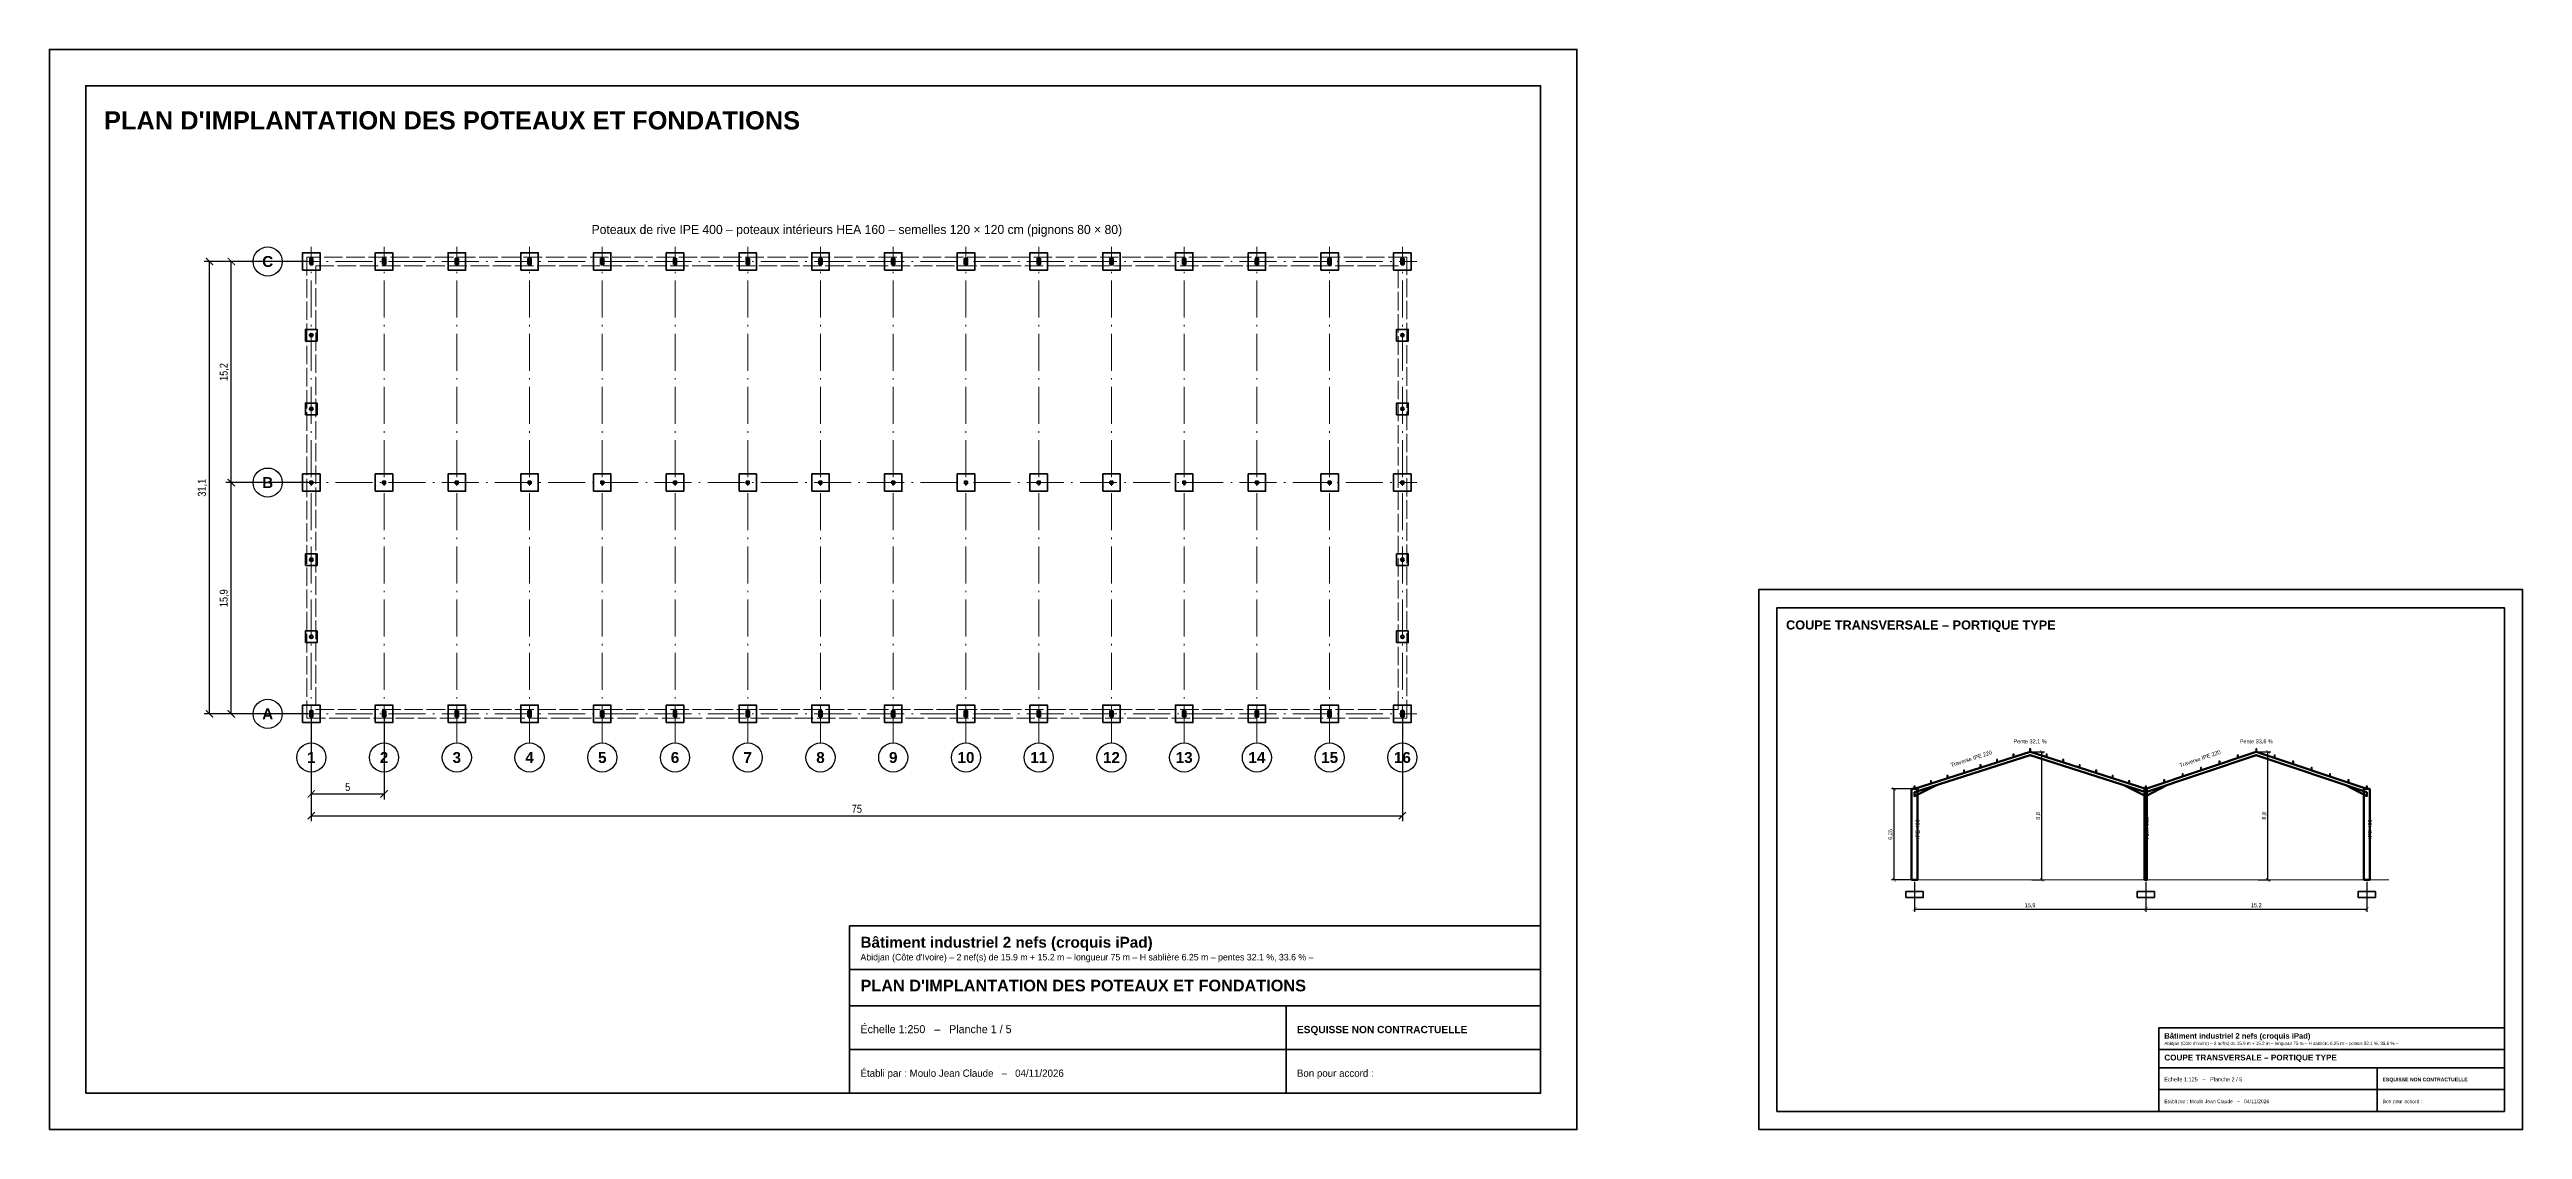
# Model space of a CAD drawing. Header units: metres. Extents: x 0 to 458, y 0 to 74.
# Drawn here: x 0 to 170, y 0 to 74.2 of the extents above; entities that cross this region are included whole.
import ezdxf
from ezdxf.enums import TextEntityAlignment as Align

# ---------------------------------------------------------------- set-up
doc = ezdxf.new("R2010")
doc.units = ezdxf.units.M
doc.linetypes.add('DASHDOT', pattern=[3.556, 2.54, -0.508, 0, -0.508])
doc.linetypes.add('DASHED', pattern=[1.524, 1.27, -0.254])
for name, color, linetype, lineweight in [('AXES', 8, 'DASHDOT', 18), ('BETON', 8, 'Continuous', 35), ('BETON_CACHE', 8, 'DASHED', 18), ('CARTOUCHE', 7, 'Continuous', 35), ('CHARPENTE', 5, 'Continuous', 50), ('CHARPENTE_SECOND', 4, 'Continuous', 25), ('COTES', 7, 'Continuous', 18), ('REPERES', 7, 'Continuous', 25), ('TEXTE', 7, 'Continuous', 18)]:
    doc.layers.add(name, color=color, linetype=linetype, lineweight=lineweight)
doc.styles.add('GRAS', font='arialbd.ttf')
doc.styles.add('OpenSansCondensed-Light', font='OpenSansCondensed-Light.ttf')
doc.dimstyles.new('COTES_125', dxfattribs={"dimtxt": 0.275, "dimasz": 0.25, "dimexe": 0.1875, "dimexo": 0.125, "dimgap": 0.1, "dimtad": 1, "dimzin": 12, "dimtxsty": 'OpenSansCondensed-Light', "dimblk": 'ARCHTICK', "dimcen": 2.5, "dimazin": 3, "dimtfac": 0.5, "dimtmove": 2, "dimatfit": 3})
doc.dimstyles.new('COTES_250', dxfattribs={"dimtxt": 0.55, "dimasz": 0.5, "dimexe": 0.375, "dimexo": 0.25, "dimgap": 0.2, "dimtad": 1, "dimzin": 12, "dimtxsty": 'OpenSansCondensed-Light', "dimblk": 'ARCHTICK', "dimcen": 2.5, "dimazin": 3, "dimtfac": 0.5, "dimtmove": 2, "dimatfit": 3})

# ---------------------------------------------------------------- blocks, each defined once
blk = doc.blocks.new('_ARCHTICK')
at = {"color": 0, "linetype": 'BYBLOCK', "const_width": 0.15}
blk.add_lwpolyline([(-0.5, -0.5), (0.5, 0.5)], dxfattribs=at)

msp = doc.modelspace()

# ---------------------------------------------------------------- linework, layer by layer
at = {"layer": 'AXES'}
for p, q in [((16, 59.675), (94, 59.675)), ((18, 26.575), (18, 60.675)), ((23, 26.575), (23, 60.675)), ((28, 26.575), (28, 60.675)), ((33, 26.575), (33, 60.675)), ((38, 26.575), (38, 60.675)), ((43, 26.575), (43, 60.675)), ((48, 26.575), (48, 60.675)), ((53, 26.575), (53, 60.675)), ((58, 26.575), (58, 60.675)), ((63, 26.575), (63, 60.675)), ((68, 26.575), (68, 60.675)), ((73, 26.575), (73, 60.675)), ((78, 26.575), (78, 60.675)), ((83, 26.575), (83, 60.675)), ((88, 26.575), (88, 60.675)), ((93, 26.575), (93, 60.675)), ((16, 44.475), (94, 44.475)), ((16, 28.575), (94, 28.575))]:
    msp.add_line(p, q, dxfattribs=at)
at = {"layer": 'BETON'}
for points in [[(17.4, 59.075), (18.6, 59.075), (18.6, 60.275), (17.4, 60.275)], [(22.4, 59.075), (23.6, 59.075), (23.6, 60.275), (22.4, 60.275)], [(27.4, 59.075), (28.6, 59.075), (28.6, 60.275), (27.4, 60.275)], [(32.4, 59.075), (33.6, 59.075), (33.6, 60.275), (32.4, 60.275)], [(37.4, 59.075), (38.6, 59.075), (38.6, 60.275), (37.4, 60.275)], [(42.4, 59.075), (43.6, 59.075), (43.6, 60.275), (42.4, 60.275)], [(47.4, 59.075), (48.6, 59.075), (48.6, 60.275), (47.4, 60.275)], [(52.4, 59.075), (53.6, 59.075), (53.6, 60.275), (52.4, 60.275)], [(57.4, 59.075), (58.6, 59.075), (58.6, 60.275), (57.4, 60.275)], [(62.4, 59.075), (63.6, 59.075), (63.6, 60.275), (62.4, 60.275)], [(67.4, 59.075), (68.6, 59.075), (68.6, 60.275), (67.4, 60.275)], [(72.4, 59.075), (73.6, 59.075), (73.6, 60.275), (72.4, 60.275)], [(77.4, 59.075), (78.6, 59.075), (78.6, 60.275), (77.4, 60.275)], [(82.4, 59.075), (83.6, 59.075), (83.6, 60.275), (82.4, 60.275)], [(87.4, 59.075), (88.6, 59.075), (88.6, 60.275), (87.4, 60.275)], [(92.4, 59.075), (93.6, 59.075), (93.6, 60.275), (92.4, 60.275)], [(17.6, 54.208), (18.4, 54.208), (18.4, 55.008), (17.6, 55.008)], [(92.6, 54.208), (93.4, 54.208), (93.4, 55.008), (92.6, 55.008)], [(17.6, 49.142), (18.4, 49.142), (18.4, 49.942), (17.6, 49.942)], [(92.6, 49.142), (93.4, 49.142), (93.4, 49.942), (92.6, 49.942)], [(17.4, 43.875), (18.6, 43.875), (18.6, 45.075), (17.4, 45.075)], [(22.4, 43.875), (23.6, 43.875), (23.6, 45.075), (22.4, 45.075)], [(27.4, 43.875), (28.6, 43.875), (28.6, 45.075), (27.4, 45.075)], [(32.4, 43.875), (33.6, 43.875), (33.6, 45.075), (32.4, 45.075)], [(37.4, 43.875), (38.6, 43.875), (38.6, 45.075), (37.4, 45.075)], [(42.4, 43.875), (43.6, 43.875), (43.6, 45.075), (42.4, 45.075)], [(47.4, 43.875), (48.6, 43.875), (48.6, 45.075), (47.4, 45.075)], [(52.4, 43.875), (53.6, 43.875), (53.6, 45.075), (52.4, 45.075)], [(57.4, 43.875), (58.6, 43.875), (58.6, 45.075), (57.4, 45.075)], [(62.4, 43.875), (63.6, 43.875), (63.6, 45.075), (62.4, 45.075)], [(67.4, 43.875), (68.6, 43.875), (68.6, 45.075), (67.4, 45.075)], [(72.4, 43.875), (73.6, 43.875), (73.6, 45.075), (72.4, 45.075)], [(77.4, 43.875), (78.6, 43.875), (78.6, 45.075), (77.4, 45.075)], [(82.4, 43.875), (83.6, 43.875), (83.6, 45.075), (82.4, 45.075)], [(87.4, 43.875), (88.6, 43.875), (88.6, 45.075), (87.4, 45.075)], [(92.4, 43.875), (93.6, 43.875), (93.6, 45.075), (92.4, 45.075)], [(17.6, 38.775), (18.4, 38.775), (18.4, 39.575), (17.6, 39.575)], [(92.6, 38.775), (93.4, 38.775), (93.4, 39.575), (92.6, 39.575)], [(17.6, 33.475), (18.4, 33.475), (18.4, 34.275), (17.6, 34.275)], [(92.6, 33.475), (93.4, 33.475), (93.4, 34.275), (92.6, 34.275)], [(17.4, 27.975), (18.6, 27.975), (18.6, 29.175), (17.4, 29.175)], [(22.4, 27.975), (23.6, 27.975), (23.6, 29.175), (22.4, 29.175)], [(27.4, 27.975), (28.6, 27.975), (28.6, 29.175), (27.4, 29.175)], [(32.4, 27.975), (33.6, 27.975), (33.6, 29.175), (32.4, 29.175)], [(37.4, 27.975), (38.6, 27.975), (38.6, 29.175), (37.4, 29.175)], [(42.4, 27.975), (43.6, 27.975), (43.6, 29.175), (42.4, 29.175)], [(47.4, 27.975), (48.6, 27.975), (48.6, 29.175), (47.4, 29.175)], [(52.4, 27.975), (53.6, 27.975), (53.6, 29.175), (52.4, 29.175)], [(57.4, 27.975), (58.6, 27.975), (58.6, 29.175), (57.4, 29.175)], [(62.4, 27.975), (63.6, 27.975), (63.6, 29.175), (62.4, 29.175)], [(67.4, 27.975), (68.6, 27.975), (68.6, 29.175), (67.4, 29.175)], [(72.4, 27.975), (73.6, 27.975), (73.6, 29.175), (72.4, 29.175)], [(77.4, 27.975), (78.6, 27.975), (78.6, 29.175), (77.4, 29.175)], [(82.4, 27.975), (83.6, 27.975), (83.6, 29.175), (82.4, 29.175)], [(87.4, 27.975), (88.6, 27.975), (88.6, 29.175), (87.4, 29.175)], [(92.4, 27.975), (93.6, 27.975), (93.6, 29.175), (92.4, 29.175)], [(127.6, 15.961), (128.8, 15.961), (128.8, 16.361), (127.6, 16.361)], [(143.5, 15.961), (144.7, 15.961), (144.7, 16.361), (143.5, 16.361)], [(158.7, 15.961), (159.9, 15.961), (159.9, 16.361), (158.7, 16.361)]]:
    msp.add_lwpolyline(points, close=True, dxfattribs=at)
at = {"layer": 'BETON_CACHE'}
for points in [[(17.7, 28.275), (93.3, 28.275), (93.3, 59.975), (17.7, 59.975)], [(18.3, 28.875), (92.7, 28.875), (92.7, 59.375), (18.3, 59.375)]]:
    msp.add_lwpolyline(points, close=True, dxfattribs=at)
at = {"layer": 'CARTOUCHE'}
for p, q in [((55, 11), (102.5, 11)), ((55, 8.5), (102.5, 8.5)), ((85, 2.5), (85, 8.5)), ((55, 5.5), (102.5, 5.5)), ((145, 5.5), (168.75, 5.5)), ((145, 4.25), (168.75, 4.25)), ((160, 1.25), (160, 4.25)), ((145, 2.75), (168.75, 2.75))]:
    msp.add_line(p, q, dxfattribs=at)
for points in [[(0, 0), (105, 0), (105, 74.25), (0, 74.25)], [(2.5, 2.5), (102.5, 2.5), (102.5, 71.75), (2.5, 71.75)], [(117.5, 0), (170, 0), (170, 37.125), (117.5, 37.125)], [(118.75, 1.25), (168.75, 1.25), (168.75, 35.875), (118.75, 35.875)], [(55, 2.5), (102.5, 2.5), (102.5, 14), (55, 14)], [(145, 1.25), (168.75, 1.25), (168.75, 7), (145, 7)]]:
    msp.add_lwpolyline(points, close=True, dxfattribs=at)
at = {"layer": 'CHARPENTE'}
for points in [[(17.91, 59.475), (18.09, 59.475), (18.09, 59.875), (17.91, 59.875)], [(22.91, 59.475), (23.09, 59.475), (23.09, 59.875), (22.91, 59.875)], [(27.91, 59.475), (28.09, 59.475), (28.09, 59.875), (27.91, 59.875)], [(32.91, 59.475), (33.09, 59.475), (33.09, 59.875), (32.91, 59.875)], [(37.91, 59.475), (38.09, 59.475), (38.09, 59.875), (37.91, 59.875)], [(42.91, 59.475), (43.09, 59.475), (43.09, 59.875), (42.91, 59.875)], [(47.91, 59.475), (48.09, 59.475), (48.09, 59.875), (47.91, 59.875)], [(52.91, 59.475), (53.09, 59.475), (53.09, 59.875), (52.91, 59.875)], [(57.91, 59.475), (58.09, 59.475), (58.09, 59.875), (57.91, 59.875)], [(62.91, 59.475), (63.09, 59.475), (63.09, 59.875), (62.91, 59.875)], [(67.91, 59.475), (68.09, 59.475), (68.09, 59.875), (67.91, 59.875)], [(72.91, 59.475), (73.09, 59.475), (73.09, 59.875), (72.91, 59.875)], [(77.91, 59.475), (78.09, 59.475), (78.09, 59.875), (77.91, 59.875)], [(82.91, 59.475), (83.09, 59.475), (83.09, 59.875), (82.91, 59.875)], [(87.91, 59.475), (88.09, 59.475), (88.09, 59.875), (87.91, 59.875)], [(92.91, 59.475), (93.09, 59.475), (93.09, 59.875), (92.91, 59.875)], [(17.92, 44.399), (18.08, 44.399), (18.08, 44.551), (17.92, 44.551)], [(22.92, 44.399), (23.08, 44.399), (23.08, 44.551), (22.92, 44.551)], [(27.92, 44.399), (28.08, 44.399), (28.08, 44.551), (27.92, 44.551)], [(32.92, 44.399), (33.08, 44.399), (33.08, 44.551), (32.92, 44.551)], [(37.92, 44.399), (38.08, 44.399), (38.08, 44.551), (37.92, 44.551)], [(42.92, 44.399), (43.08, 44.399), (43.08, 44.551), (42.92, 44.551)], [(47.92, 44.399), (48.08, 44.399), (48.08, 44.551), (47.92, 44.551)], [(52.92, 44.399), (53.08, 44.399), (53.08, 44.551), (52.92, 44.551)], [(57.92, 44.399), (58.08, 44.399), (58.08, 44.551), (57.92, 44.551)], [(62.92, 44.399), (63.08, 44.399), (63.08, 44.551), (62.92, 44.551)], [(67.92, 44.399), (68.08, 44.399), (68.08, 44.551), (67.92, 44.551)], [(72.92, 44.399), (73.08, 44.399), (73.08, 44.551), (72.92, 44.551)], [(77.92, 44.399), (78.08, 44.399), (78.08, 44.551), (77.92, 44.551)], [(82.92, 44.399), (83.08, 44.399), (83.08, 44.551), (82.92, 44.551)], [(87.92, 44.399), (88.08, 44.399), (88.08, 44.551), (87.92, 44.551)], [(92.92, 44.399), (93.08, 44.399), (93.08, 44.551), (92.92, 44.551)], [(17.91, 28.375), (18.09, 28.375), (18.09, 28.775), (17.91, 28.775)], [(22.91, 28.375), (23.09, 28.375), (23.09, 28.775), (22.91, 28.775)], [(27.91, 28.375), (28.09, 28.375), (28.09, 28.775), (27.91, 28.775)], [(32.91, 28.375), (33.09, 28.375), (33.09, 28.775), (32.91, 28.775)], [(37.91, 28.375), (38.09, 28.375), (38.09, 28.775), (37.91, 28.775)], [(42.91, 28.375), (43.09, 28.375), (43.09, 28.775), (42.91, 28.775)], [(47.91, 28.375), (48.09, 28.375), (48.09, 28.775), (47.91, 28.775)], [(52.91, 28.375), (53.09, 28.375), (53.09, 28.775), (52.91, 28.775)], [(57.91, 28.375), (58.09, 28.375), (58.09, 28.775), (57.91, 28.775)], [(62.91, 28.375), (63.09, 28.375), (63.09, 28.775), (62.91, 28.775)], [(67.91, 28.375), (68.09, 28.375), (68.09, 28.775), (67.91, 28.775)], [(72.91, 28.375), (73.09, 28.375), (73.09, 28.775), (72.91, 28.775)], [(77.91, 28.375), (78.09, 28.375), (78.09, 28.775), (77.91, 28.775)], [(82.91, 28.375), (83.09, 28.375), (83.09, 28.775), (82.91, 28.775)], [(87.91, 28.375), (88.09, 28.375), (88.09, 28.775), (87.91, 28.775)], [(92.91, 28.375), (93.09, 28.375), (93.09, 28.775), (92.91, 28.775)], [(128, 17.161), (128.4, 17.161), (128.4, 23.411), (128, 23.411)], [(144.024, 17.161), (144.176, 17.161), (144.176, 23.411), (144.024, 23.411)], [(159.1, 17.161), (159.5, 17.161), (159.5, 23.411), (159.1, 23.411)]]:
    msp.add_lwpolyline(points, close=True, dxfattribs=at)
for points in [[(128.2, 23.411), (136.15, 25.963), (144.1, 23.411)], [(128.2, 23.191), (136.15, 25.743), (144.1, 23.191)], [(144.1, 23.411), (151.7, 25.964), (159.3, 23.411)], [(144.1, 23.191), (151.7, 25.744), (159.3, 23.191)], [(128.2, 23.191), (128.2, 22.927), (129.71, 23.676)], [(144.1, 23.191), (144.1, 22.927), (142.589, 23.676)], [(144.1, 23.191), (144.1, 22.927), (145.544, 23.676)], [(159.3, 23.191), (159.3, 22.927), (157.856, 23.676)]]:
    msp.add_lwpolyline(points, dxfattribs=at)
for centre in [(18, 54.608), (93, 54.608), (18, 49.542), (93, 49.542), (18, 39.175), (93, 39.175), (18, 33.875), (93, 33.875)]:
    msp.add_circle(centre, 0.1, dxfattribs=at)
at = {"layer": 'CHARPENTE_SECOND'}
for points in [[(134.974, 25.598), (135.054, 25.598), (135.054, 25.798), (134.974, 25.798)], [(136.11, 25.963), (136.19, 25.963), (136.19, 26.163), (136.11, 26.163)], [(136.11, 25.963), (136.19, 25.963), (136.19, 26.163), (136.11, 26.163)], [(137.246, 25.598), (137.326, 25.598), (137.326, 25.798), (137.246, 25.798)], [(150.393, 25.539), (150.473, 25.539), (150.473, 25.739), (150.393, 25.739)], [(151.66, 25.964), (151.74, 25.964), (151.74, 26.164), (151.66, 26.164)], [(151.66, 25.964), (151.74, 25.964), (151.74, 26.164), (151.66, 26.164)], [(152.927, 25.539), (153.007, 25.539), (153.007, 25.739), (152.927, 25.739)], [(129.296, 23.775), (129.376, 23.775), (129.376, 23.975), (129.296, 23.975)], [(130.431, 24.14), (130.511, 24.14), (130.511, 24.34), (130.431, 24.34)], [(131.567, 24.504), (131.647, 24.504), (131.647, 24.704), (131.567, 24.704)], [(132.703, 24.869), (132.783, 24.869), (132.783, 25.069), (132.703, 25.069)], [(133.839, 25.234), (133.919, 25.234), (133.919, 25.434), (133.839, 25.434)], [(138.381, 25.234), (138.461, 25.234), (138.461, 25.434), (138.381, 25.434)], [(139.517, 24.869), (139.597, 24.869), (139.597, 25.069), (139.517, 25.069)], [(140.653, 24.504), (140.733, 24.504), (140.733, 24.704), (140.653, 24.704)], [(141.789, 24.14), (141.869, 24.14), (141.869, 24.34), (141.789, 24.34)], [(142.924, 23.775), (143.004, 23.775), (143.004, 23.975), (142.924, 23.975)], [(145.327, 23.836), (145.407, 23.836), (145.407, 24.036), (145.327, 24.036)], [(146.593, 24.262), (146.673, 24.262), (146.673, 24.462), (146.593, 24.462)], [(147.86, 24.688), (147.94, 24.688), (147.94, 24.887), (147.86, 24.887)], [(149.127, 25.113), (149.207, 25.113), (149.207, 25.313), (149.127, 25.313)], [(154.193, 25.113), (154.273, 25.113), (154.273, 25.313), (154.193, 25.313)], [(155.46, 24.688), (155.54, 24.688), (155.54, 24.887), (155.46, 24.887)], [(156.727, 24.262), (156.807, 24.262), (156.807, 24.462), (156.727, 24.462)], [(157.993, 23.836), (158.073, 23.836), (158.073, 24.036), (157.993, 24.036)], [(128.16, 23.411), (128.24, 23.411), (128.24, 23.611), (128.16, 23.611)], [(144.06, 23.411), (144.14, 23.411), (144.14, 23.611), (144.06, 23.611)], [(144.06, 23.411), (144.14, 23.411), (144.14, 23.611), (144.06, 23.611)], [(159.26, 23.411), (159.34, 23.411), (159.34, 23.611), (159.26, 23.611)]]:
    msp.add_lwpolyline(points, close=True, dxfattribs=at)
at = {"layer": 'REPERES'}
for centre in [(15, 59.675), (15, 44.475), (15, 28.575), (18, 25.575), (23, 25.575), (28, 25.575), (33, 25.575), (38, 25.575), (43, 25.575), (48, 25.575), (53, 25.575), (58, 25.575), (63, 25.575), (68, 25.575), (73, 25.575), (78, 25.575), (83, 25.575), (88, 25.575), (93, 25.575)]:
    msp.add_circle(centre, 1, dxfattribs=at)
at = {"layer": 'TEXTE'}
msp.add_line((126.7, 17.161), (160.8, 17.161), dxfattribs=at)

# ---------------------------------------------------------------- texts
at = {"layer": 'REPERES', "style": 'GRAS'}
for s, p in [('C', (15, 59.675)), ('B', (15, 44.475)), ('A', (15, 28.575)), ('1', (18, 25.575)), ('2', (23, 25.575)), ('3', (28, 25.575)), ('4', (33, 25.575)), ('5', (38, 25.575)), ('6', (43, 25.575)), ('7', (48, 25.575)), ('8', (53, 25.575)), ('9', (58, 25.575)), ('10', (63, 25.575)), ('11', (68, 25.575)), ('12', (73, 25.575)), ('13', (78, 25.575)), ('14', (83, 25.575)), ('15', (88, 25.575)), ('16', (93, 25.575))]:
    msp.add_text(s, height=0.75, dxfattribs=at).set_placement(p, align=Align.MIDDLE_CENTER)
at = {"layer": 'TEXTE', "style": 'GRAS'}
for s, height, p in [("PLAN D'IMPLANTATION DES POTEAUX ET FONDATIONS", 1.25, (3.75, 68.75)), ('COUPE TRANSVERSALE – PORTIQUE TYPE', 0.625, (119.375, 34.375)), ('Bâtiment industriel 2 nefs (croquis iPad)', 0.75, (55.75, 12.5)), ("PLAN D'IMPLANTATION DES POTEAUX ET FONDATIONS", 0.8, (55.75, 9.5)), ('ESQUISSE NON CONTRACTUELLE', 0.5, (85.75, 6.625)), ('COUPE TRANSVERSALE – PORTIQUE TYPE', 0.4, (145.375, 4.75)), ('Bâtiment industriel 2 nefs (croquis iPad)', 0.375, (145.375, 6.25)), ('ESQUISSE NON CONTRACTUELLE', 0.25, (160.375, 3.312))]:
    msp.add_text(s, height=height, dxfattribs=at).set_placement(p)
at = {"layer": 'TEXTE'}
msp.add_text('Poteaux de rive IPE 400 – poteaux intérieurs HEA 160 – semelles 120 × 120 cm (pignons 80 × 80)', height=0.625, dxfattribs=at).set_placement((55.5, 61.875), align=Align.MIDDLE_CENTER)
for rotation, p in [(17.79663, (132.175, 25.287)), (18.57235, (147.9, 25.287))]:
    msp.add_text('Traverse IPE 220', height=0.275, rotation=rotation, dxfattribs=at).set_placement(p, align=Align.BOTTOM_CENTER)
for s, p in [('Pente 32,1 %', (136.15, 26.463)), ('Pente 33,6 %', (151.7, 26.464))]:
    msp.add_text(s, height=0.275, dxfattribs=at).set_placement(p, align=Align.BOTTOM_CENTER)
for s, p in [('IPE 400', (128.55, 19.973)), ('HEA 160', (144.326, 19.973)), ('IPE 400', (159.65, 19.973))]:
    msp.add_text(s, height=0.275, rotation=90, dxfattribs=at).set_placement(p)
for s, height, p in [("Abidjan (Côte d'Ivoire) – 2 nef(s) de 15.9 m + 15.2 m – longueur 75 m – H sablière 6.25 m – pentes 32.1 %, 33.6 % – ", 0.45, (55.75, 11.625)), ('Échelle 1:250   –   Planche 1 / 5', 0.55, (55.75, 6.625)), ("Abidjan (Côte d'Ivoire) – 2 nef(s) de 15.9 m + 15.2 m – longueur 75 m – H sablière 6.25 m – pentes 32.1 %, 33.6 % – ", 0.225, (145.375, 5.812)), ('Établi par : Moulo Jean Claude   –   04/11/2026', 0.5, (55.75, 3.625)), ('Bon pour accord :', 0.5, (85.75, 3.625)), ('Échelle 1:125   –   Planche 2 / 5', 0.275, (145.375, 3.312)), ('Établi par : Moulo Jean Claude   –   04/11/2026', 0.25, (145.375, 1.812)), ('Bon pour accord :', 0.25, (160.375, 1.812))]:
    msp.add_text(s, height=height, dxfattribs=at).set_placement(p)

# ---------------------------------------------------------------- dimensions: what is measured, and where the dimension line sits
at = {"layer": 'COTES'}
for base, p1, p2, dimstyle in [((11, 28.575), (18, 28.575), (18, 59.675), 'COTES_250'), ((12.5, 44.475), (18, 44.475), (18, 59.675), 'COTES_250'), ((12.5, 28.575), (18, 28.575), (18, 44.475), 'COTES_250'), ((136.95, 17.161), (136.15, 17.161), (136.15, 25.963), 'COTES_125'), ((152.5, 17.161), (151.7, 17.161), (151.7, 25.964), 'COTES_125'), ((126.8, 17.161), (128.2, 17.161), (128.2, 23.411), 'COTES_125')]:
    msp.add_linear_dim(base=base, p1=p1, p2=p2, angle=90, dimstyle=dimstyle, dxfattribs=at).render()
for base, p1, p2, dimstyle in [((18, 21.575), (18, 28.575), (93, 28.575), 'COTES_250'), ((18, 23.075), (18, 28.575), (23, 28.575), 'COTES_250'), ((128.2, 15.161), (128.2, 17.161), (144.1, 17.161), 'COTES_125'), ((144.1, 15.161), (144.1, 17.161), (159.3, 17.161), 'COTES_125')]:
    msp.add_linear_dim(base=base, p1=p1, p2=p2, dimstyle=dimstyle, dxfattribs=at).render()

doc.saveas('drawing.dxf')
